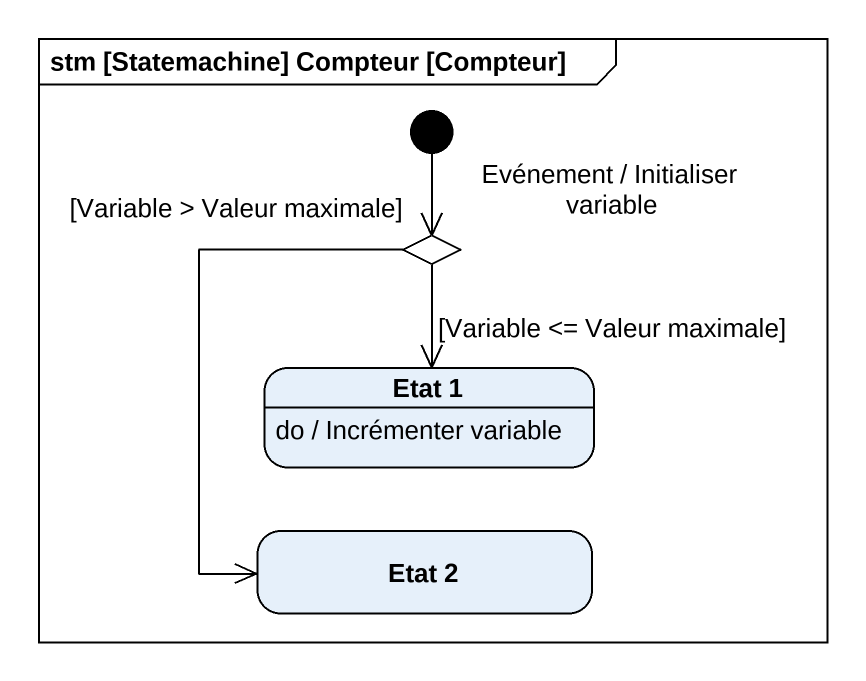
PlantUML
@startuml
mainframe stm [Statemachine] Compteur [Compteur]
hide empty description
state choice1 <<choice>>
state "Etat 1" as Etat_1
Etat_1 : do / Incrémenter variable
state "Etat 2" as Etat_2
[*] --> choice1 : Evénement / Initialiser variable
choice1 --> Etat_1 : [Variable <= Valeur maximale]
choice1 --> Etat_2 : [Variable > Valeur maximale]
@enduml
